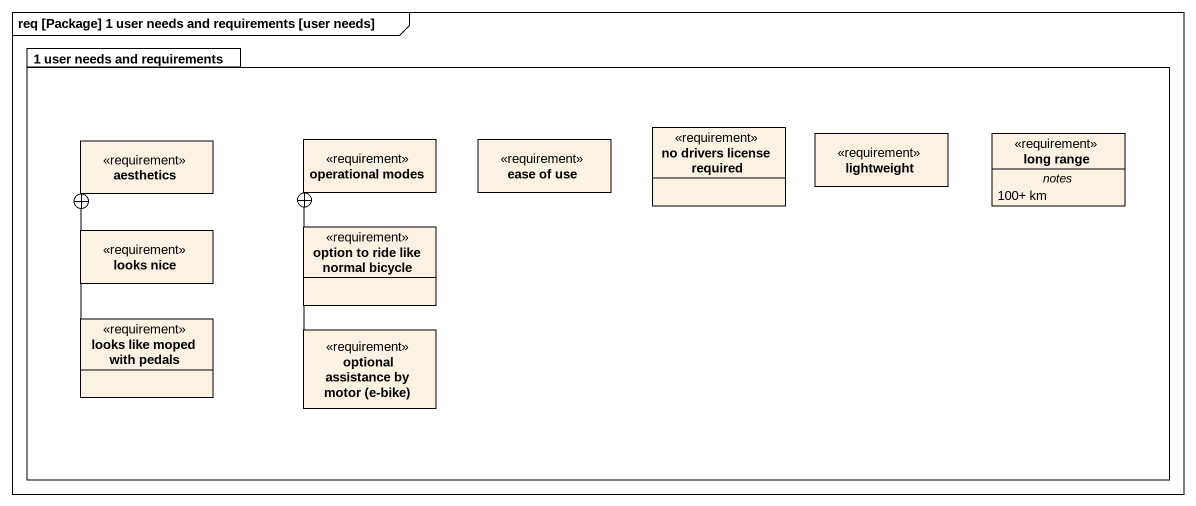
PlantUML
@startuml
mainframe req [Package] 1 user needs and requirements [user needs]
hide circle
hide empty members
package "1 user needs and requirements" as p1_user_needs_and {
  class aesthetics <<requirement>>
  class "operational modes" as operational_modes <<requirement>>
  class "ease of use" as ease_of_use <<requirement>>
  class "no drivers license required" as no_drivers_license_required <<requirement>>
  class lightweight <<requirement>>
  class "long range" as long_range <<requirement>> {
    -- notes --
    100+ km
  }
  class "option to ride like normal bicycle" as option_to_ride_like_normal <<requirement>>
  class "looks nice" as looks_nice <<requirement>>
  class "looks like moped with pedals" as looks_like_moped_with_pedals <<requirement>>
  class "optional assistance by motor (e-bike)" as optional_assistance_by <<requirement>>
}
option_to_ride_like_normal -up-+ operational_modes
looks_nice -up-+ aesthetics
looks_like_moped_with_pedals -up-+ aesthetics
optional_assistance_by -up-+ operational_modes
@enduml
